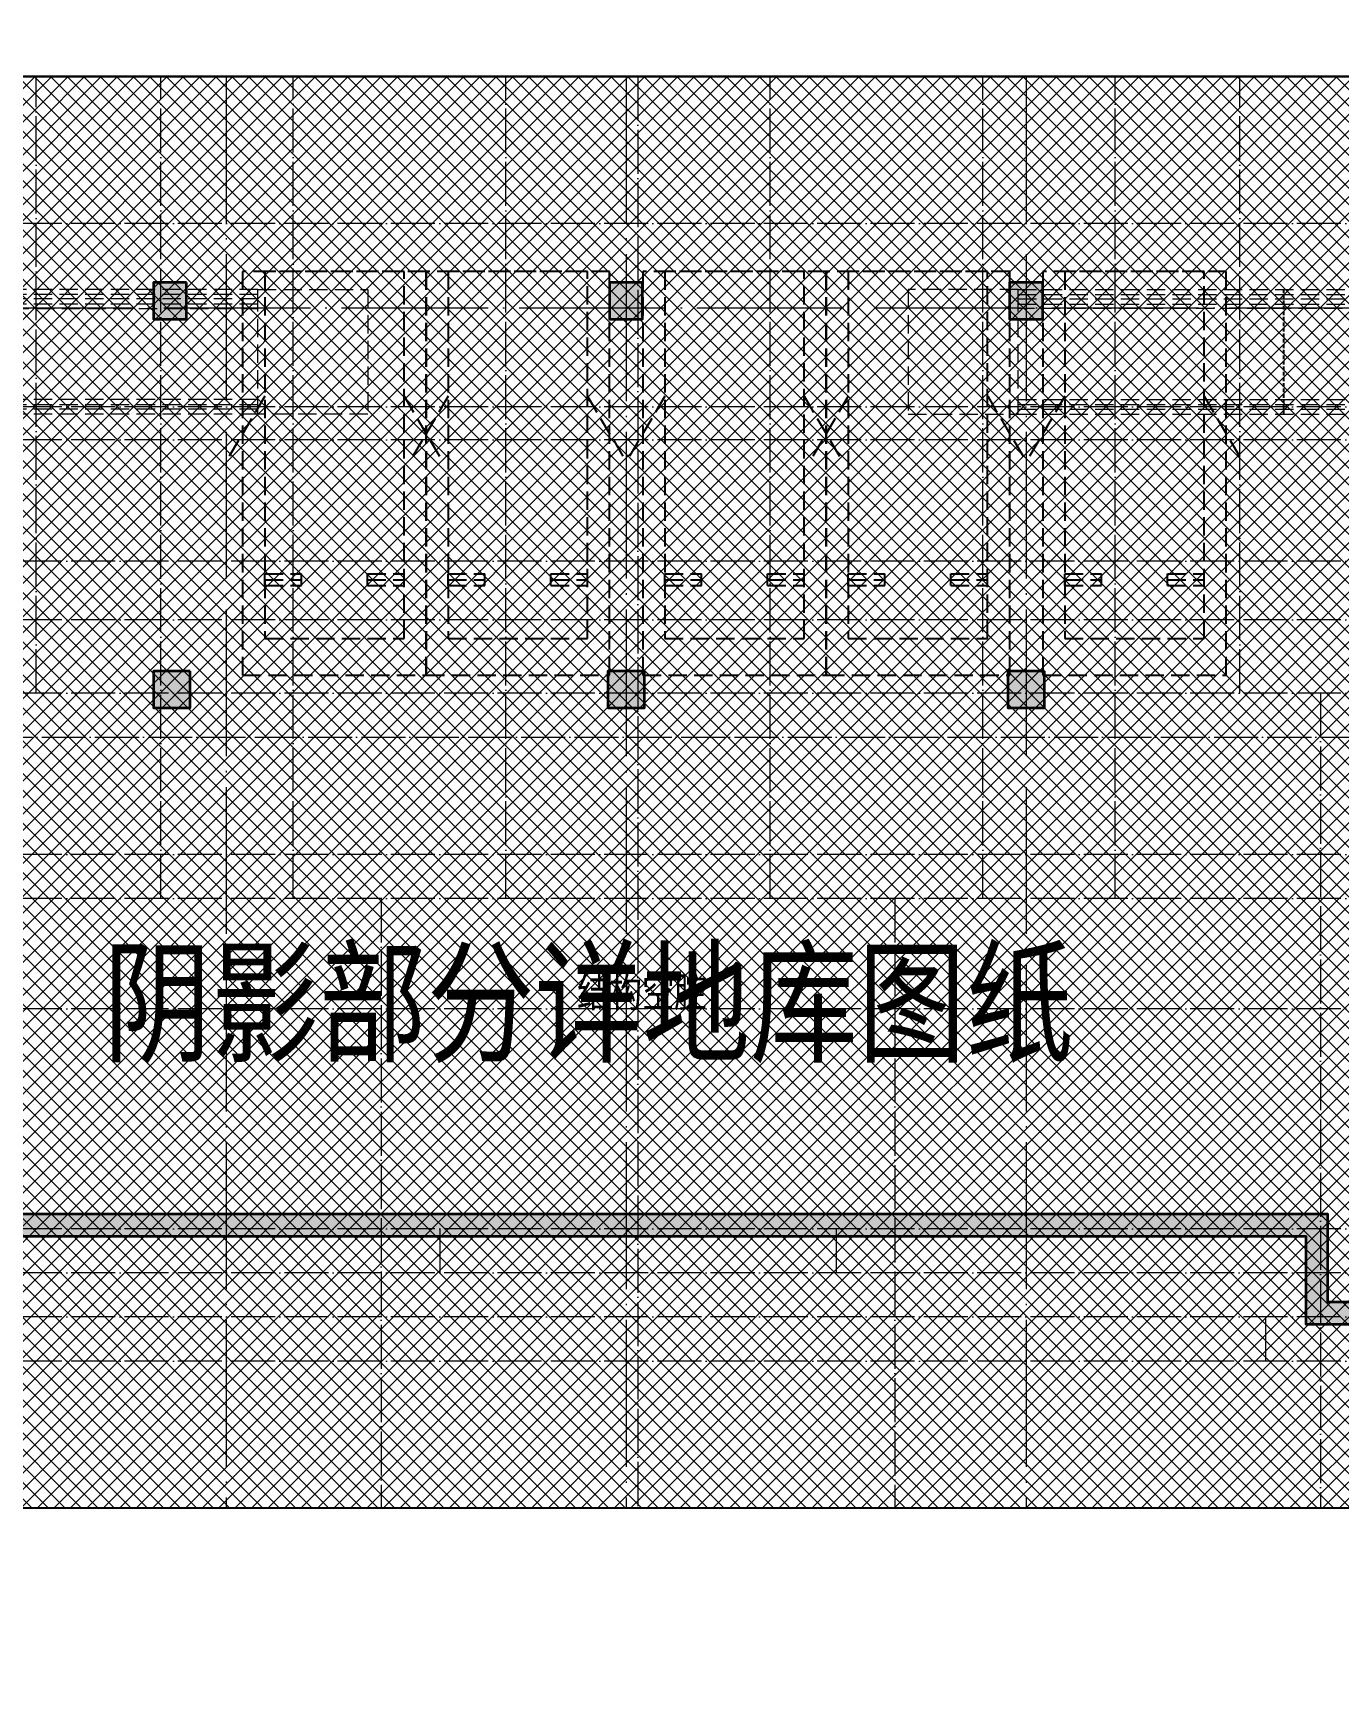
# Model space of a CAD drawing. Extents: x 2803505 to 5851001, y -1372902 to 24339.
# Drawn here: x 3273220 to 3291012, y -733090 to -710595 of the extents above; entities that cross this region are included whole.
import ezdxf
from ezdxf.xclip import XClip

# ---------------------------------------------------------------- set-up
doc = ezdxf.new("R2010")
doc.units = 0
doc.header["$LTSCALE"] = 1000
doc.header["$MEASUREMENT"] = 0
doc.header["$XCLIPFRAME"] = 2
for name, pattern in [('#P_--_20B1_001_t3$0$DASH', [0.35, 0.25, -0.1]), ('DASH', [0.35, 0.25, -0.1]), ('DOTE', [2.4200000000000004, 2, -0.2, 0.02, -0.2]), ('HIDDEN', [0.375, 0.25, -0.125])]:
    doc.linetypes.add(name, pattern=pattern)
doc.layers.get('0').update_dxf_attribs({"linetype": 'CONTINUOUS'})
for name, color, linetype in [('!!电气', 1, 'CONTINUOUS'), ('0-R防护单元标注', 2, 'CONTINUOUS'), ('HS-A-停车位（标准）', 9, 'CONTINUOUS'), ('S-砼墙', 40, 'CONTINUOUS'), ('text', 7, 'CONTINUOUS'), ('审核', 1, 'CONTINUOUS')]:
    doc.layers.add(name, color=color, linetype=linetype)
for name, color, linetype, lineweight in [('DOTE', 19, 'DOTE', 9), ('STAIR', 252, 'CONTINUOUS', 20), ('填充', 251, 'CONTINUOUS', 5), ('砼柱', 2, 'CONTINUOUS', 35)]:
    doc.layers.add(name, color=color, linetype=linetype, lineweight=lineweight)
doc.styles.add('-宋体', font='', dxfattribs={"width": 0.8})
doc.styles.add('黑体', font='simhei.ttf')
doc.styles.get('-宋体').set_extended_font_data('SimSun')

# ---------------------------------------------------------------- blocks, each defined once
blk = doc.blocks.new('A$C25A378E3')
at = {"layer": 'HS-A-停车位（标准）', "linetype": 'DASH'}
for p, q in [((299.9288666398497, 4280.200665866025), (299.9276344913524, 4120.200664976728)), ((299.9288666398497, 4280.200665866025), (799.9285807174165, 4280.00894703425)), ((799.9285807174165, 4280.00894703425), (799.9273485837039, 4120.008946264163)), ((1699.929113851395, 4280.193678615266), (1699.927881702897, 4120.19367778569)), ((1699.929113851395, 4280.193678615266), (2199.928827928961, 4280.001959843212)), ((2199.928827928961, 4280.001959843212), (2199.927595795365, 4120.001958953799)), ((299.9276344913524, 4120.200664976728), (799.9273485837039, 4120.008946264163)), ((299.9282505712472, 4200.200665451237), (799.9279646449722, 4200.00894667895)), ((1699.927881702897, 4120.19367778569), (2199.927595795365, 4120.001958953799)), ((1699.928497782676, 4200.193678200361), (2199.928211856517, 4200.001959428308)), ((300.0205537431175, 1700.046125917463), (-199.9740653929766, 2550.049336581258)), ((2200.020893819514, 1700.035927985562), (2700.026429273654, 2550.032717227354))]:
    blk.add_line(p, q, dxfattribs=at)
for points in [[(1.164153218269348e-10, 5499.999999999884), (2499.999999842257, 5499.971898506512), (2499.938176556607, -0.02810114610474557), (-0.06182328553404659, 3.472669050097466e-07)], [(299.9943796824664, 4999.996627852321), (2199.994379562442, 4999.975270717288), (2199.938176575466, -0.02472896687686443), (299.9381766954903, -0.003371831844560802)]]:
    blk.add_lwpolyline(points, close=True, dxfattribs=at)
blk = doc.blocks.new('DFBFBFBGF')
at = {"layer": 'STAIR', "color": 252, "linetype": '#P_--_20B1_001_t3$0$DASH'}
for p, q in [((293136.325158803, 754230.1456084143), (287316.5787030022, 754230.1456084143)), ((293136.3251588031, 754160.1456084616), (287316.5787030022, 754160.1456084708)), ((293136.3251588029, 754100.1456084616), (287316.5787030022, 754100.1456084704)), ((293136.3251588018, 754030.1456084143), (287316.5787030022, 754030.1456084145)), ((293136.3251588018, 754030.1456084143), (293136.325158803, 754230.1456084143)), ((288716.325158803, 753970.1456084145), (293136.3251588018, 753970.1456083918)), ((293136.325158803, 752730.1456083826), (287316.5787030022, 752730.1456085002)), ((293136.3251588018, 752530.1456083826), (293136.325158803, 752730.1456083826)), ((293136.3251588031, 752660.1456084299), (287316.5787030022, 752660.1456085349)), ((293136.3251588029, 752600.1456084299), (287316.5787030022, 752600.1456085352)), ((293136.3251588018, 752530.1456083826), (287316.5787030022, 752530.1456085071))]:
    blk.add_line(p, q, dxfattribs=at)
blk.add_lwpolyline([(293136.325158803, 754230.1456084143), (294636.325158803, 754230.1456084143), (294636.325158803, 752530.1456083859), (293136.325158803, 752530.1456083859)], close=True, dxfattribs=at)
at = {"layer": '审核', "color": 252, "linetype": 'HIDDEN', "ltscale": 0.2}
blk.add_line((289519.4158324369, 752530.1456084601), (289519.4158324566, 754230.1456084143), dxfattribs=at)
blk = doc.blocks.new('A$C24B36177')
for points in [[(-131338.8284322531, -57549.99999965215), (-131788.8284322531, -57549.99999965215), (-131788.8284322531, -58049.99999965215), (-131338.8284322531, -58049.99999965215)], [(-125125.0000000014, -57549.99999965215), (-125575.0000000014, -57549.99999965215), (-125575.0000000014, -58049.99999965215), (-125125.0000000014, -58049.99999965215)], [(-119675.0000000014, -57549.99999965215), (-120125.0000000014, -57549.99999965215), (-120125.0000000014, -58049.99999965215), (-119675.0000000014, -58049.99999965215)], [(-131288.8284322531, -62845.63336003432), (-131788.8284322531, -62845.63336003432), (-131788.8284322531, -63345.63336003432), (-131288.8284322531, -63345.63336003432)], [(-125100.0000000014, -62845.63336003432), (-125600.0000000014, -62845.63336003432), (-125600.0000000014, -63345.63336003432), (-125100.0000000014, -63345.63336003432)], [(-119650.0000000014, -62845.63336003432), (-120150.0000000014, -62845.63336003432), (-120150.0000000014, -63345.63336003432), (-119650.0000000014, -63345.63336003432)]]:
    blk.add_hatch(color=252).paths.add_polyline_path(points)
at = {"layer": '砼柱', "color": 252, "lineweight": 35}
for points in [[(-131338.8284322531, -57549.99999965215), (-131788.8284322531, -57549.99999965215), (-131788.8284322531, -58049.99999965215), (-131338.8284322531, -58049.99999965215)], [(-125125.0000000014, -57549.99999965215), (-125575.0000000014, -57549.99999965215), (-125575.0000000014, -58049.99999965215), (-125125.0000000014, -58049.99999965215)], [(-119675.0000000014, -57549.99999965215), (-120125.0000000014, -57549.99999965215), (-120125.0000000014, -58049.99999965215), (-119675.0000000014, -58049.99999965215)], [(-131288.8284322531, -62845.63336003432), (-131788.8284322531, -62845.63336003432), (-131788.8284322531, -63345.63336003432), (-131288.8284322531, -63345.63336003432)], [(-125100.0000000014, -62845.63336003432), (-125600.0000000014, -62845.63336003432), (-125600.0000000014, -63345.63336003432), (-125100.0000000014, -63345.63336003432)], [(-119650.0000000014, -62845.63336003432), (-120150.0000000014, -62845.63336003432), (-120150.0000000014, -63345.63336003432), (-119650.0000000014, -63345.63336003432)]]:
    blk.add_lwpolyline(points, close=True, dxfattribs=at)
blk = doc.blocks.new('A$C74D73064')
at = {"layer": 'S-砼墙', "linetype": 'ByBlock'}
h = blk.add_hatch(color=252, dxfattribs=at)
h.dxf.hatch_style = 1
h.paths.add_polyline_path([(116.2439669719897, 21173.62319013057), (-183.7560330280103, 21173.62319084839), (-183.7560497785453, 14173.63063578436), (-9483.793333602254, 14173.63054489461), (-9483.793333053589, 12973.63054073206), (-15683.79333130666, 12973.63053992204), (-15683.79333130654, 14173.63054486224), (-34483.79333185626, 14173.63053627219), (-34483.79333185114, 12973.63053992204), (-40683.79332969687, 12973.63054073206), (-40683.79332969664, 14173.63054471742), (-49883.79333124612, 14173.63054471742), (-49883.79333124601, 17073.63054077222), (-50183.79333124601, 17073.63054077222), (-50183.79333124612, 13873.63054471742), (-40983.79332969664, 13873.63054471742), (-40983.79332969687, 12673.63054077141), (-34183.79333184985, 12673.6305398827), (-34183.79333185498, 13873.63053640933), (-15983.79333130654, 13873.63054472511), (-15983.79333130666, 12673.6305398827), (-9183.793332916452, 12673.63054077141), (-9183.793333465117, 13873.63054503174), (116.2439495035214, 13873.63063592149)])
at = {"layer": '填充'}
h = blk.add_hatch(dxfattribs=at)
h.set_pattern_fill('ANSI37', color=252, scale=100, style=0)
h.set_pattern_definition([(45, (953418.0689988486, -464688.2486653434), (-112.2532015133644, 112.2532015133644), []), (135, (953418.0689988486, -464688.2486653434), (-112.2532015133644, -112.2532015133644), [])])
h.paths.add_polyline_path([(-52083.8042565519, 29673.63306600228), (1916.182610989315, 29673.63306600228), (1916.182610989315, 10173.63306717912), (-52083.8042565519, 10173.63306717912)])
h.paths.add_polyline_path([(-11083.74449147959, 26773.63476965984), (-11083.6912403265, 26773.57648456504), (-8783.494346726686, 26773.58785209735), (-8783.541175148915, 22973.64755439037), (-11083.74380220973, 22973.63067205681), (-11083.74432452547, 20773.90513350873), (-6483.936796479975, 20773.90367310331), (-6483.949477702496, 17573.8891423319), (-11233.75562675064, 17573.88914349547), (-11233.74334123172, 16873.63447377633), (-13933.75744213234, 16873.63447372487), (-13933.75760567561, 18973.65223021363), (-14083.75512862846, 18973.58447738446), (-14083.75382049417, 21373.59925963939), (-14083.74705618818, 21373.7135991673), (-14083.75400239287, 26773.63143626088)], flags=16)
h.paths.add_polyline_path([(-39083.81565275008, 26773.65008661814), (-39083.86890390317, 26773.59180152335), (-41384.06579750299, 26773.60316905566), (-41384.01896908076, 22973.66287134867), (-39083.81634201994, 22973.64598901512), (-39083.81581970421, 20773.92045046703), (-43683.6233477497, 20773.91899006162), (-43683.61066652718, 17573.90445929021), (-38933.80451747903, 17573.90446045378), (-38933.81680299796, 16873.64979073463), (-36233.80270209734, 16873.64979068318), (-36233.80253855407, 18973.66754717194), (-36083.80501560122, 18973.59979434276), (-36083.80632373551, 21373.6145765977), (-36083.8130880415, 21373.7289161256), (-36083.8061418368, 26773.64675321919)], flags=16)
at = {"color": 252}
blk.add_lwpolyline([(-52083.8042565519, 29673.63306600228), (1916.182610989315, 29673.63306600228), (1916.182610989315, 10173.63306717912), (-52083.8042565519, 10173.63306717912)], close=True, dxfattribs=at)
at = {"layer": 'DOTE', "color": 252}
for p, q in [((-30694.96489887033, 93136.92275867716), (-30694.96489887033, 8148.87607650971)), ((-25244.96489887033, 93136.92275867716), (-25244.96489887033, 8148.87607650971)), ((-19794.96489887009, 93136.92275867716), (-19794.96489887009, 8148.87607650971)), ((196116.043700602, 26519.29986870533), (-86385.24772744626, 26519.29986870522))]:
    blk.add_line(p, q, dxfattribs=at)
at = {"layer": 'S-砼墙', "color": 252, "lineweight": 35}
blk.add_lwpolyline([(116.2439669719897, 21173.62319013057), (-183.7560330280103, 21173.62319084839), (-183.7560497785453, 14173.63063578436), (-9483.793333602254, 14173.63054489461), (-9483.793333053589, 12973.63054073206), (-15683.79333130666, 12973.63053992204), (-15683.79333130654, 14173.63054486224), (-34483.79333185626, 14173.63053627219), (-34483.79333185114, 12973.63053992204), (-40683.79332969687, 12973.63054073206), (-40683.79332969664, 14173.63054471742), (-49883.79333124612, 14173.63054471742), (-49883.79333124601, 17073.63054077222), (-50183.79333124601, 17073.63054077222), (-50183.79333124612, 13873.63054471742), (-40983.79332969664, 13873.63054471742), (-40983.79332969687, 12673.63054077141), (-34183.79333184985, 12673.6305398827), (-34183.79333185498, 13873.63053640933), (-15983.79333130654, 13873.63054472511), (-15983.79333130666, 12673.6305398827), (-9183.793332916452, 12673.63054077141), (-9183.793333465117, 13873.63054503174), (116.2439495035214, 13873.63063592149)], close=True, dxfattribs=at)
at = {"layer": '填充', "color": 252}
blk.add_lwpolyline([(-52083.8042565519, 29673.63306600228), (1916.182610989315, 29673.63306600228), (1916.182610989315, 10173.63306717912), (-52083.8042565519, 10173.63306717912)], close=True, dxfattribs=at)
at = {"color": 252}
for name, p in [('A$C24B36177', (100104.7992927883, 84419.25646130543)), ('DFBFBFBGF', (-323400.3848448391, -727456.498855195))]:
    blk.add_blockref(name, p, dxfattribs=at)
at = {"color": 252, "xscale": -1}
blk.add_blockref('DFBFBFBGF', (273232.6246374719, -727456.112043726), dxfattribs=at)
at = {"layer": 'HS-A-停车位（标准）', "color": 252, "linetype": 'DASH', "xscale": -1, "rotation": 179.9993559612105}
for p in [(-30469.84475808567, 27019.34327541478), (-27969.84475808567, 27019.34327541478), (-25019.84475808567, 27019.34327541478), (-22519.90658137109, 27019.3432754149), (-19569.84475808544, 27019.34327541478)]:
    blk.add_blockref('A$C25A378E3', p, dxfattribs=at)
at = {"layer": '0-R防护单元标注', "color": 252, "style": '-宋体', "width": 0.8}
blk.add_text('结构空腔', height=405, dxfattribs=at).set_placement((-25913.3640337484, 16997.30910682655))
blk = doc.blocks.new('HFHFTHFD')
at = {"layer": 'DOTE', "linetype": 'DOTE', "ltscale": 0.3}
for p, q in [((437416.57870371, 604548.8100388076), (437416.5787037368, 612948.8100463543)), ((439116.5787031571, 601748.8100473222), (439116.5787025715, 612948.8100463543)), ((440916.5787032476, 601748.8100473222), (440916.5787032476, 612948.8100463543)), ((443816.578703357, 601748.8100391305), (443816.5787033571, 612948.8100463543)), ((445616.5787024723, 612948.8100463543), (445616.5787024723, 593448.8100475312)), ((447416.5787015875, 601748.8100391305), (447416.5787015874, 612948.8100463543)), ((450316.5787016969, 601748.8100473222), (450316.5787016969, 612948.8100463543)), ((452116.5787017875, 601748.8100473222), (452116.578702373, 612948.8100463543)), ((453816.5787012345, 604548.8100388076), (453816.5787012078, 612948.8100463543)), ((472616.5787020951, 610948.8100463543), (418616.5787028495, 610948.8100463543)), ((472616.5787020951, 608448.8100463543), (418616.5787028495, 608448.8100463543)), ((472616.5787020951, 607998.8100463543), (418616.5787028495, 607998.8100463543)), ((472616.5787020951, 606348.8100465569), (418616.5787028495, 606348.8100465569)), ((472616.5787020951, 605548.8100406288), (418616.5787028495, 605548.8100406289)), ((472616.5787020951, 604548.8100471114), (418616.5787028495, 604548.8100471116)), ((454916.7956122105, 604548.8100471115), (454916.5572260541, 593448.8100475312)), ((418616.5787028495, 603949.0803176122), (472616.5787020951, 603949.0802720234)), ((472616.5787020951, 602348.8100463724), (418616.5787028495, 602348.8100463726)), ((472616.5787020951, 601748.8100473221), (418616.5787028495, 601748.8100473222)), ((442116.5787120232, 601748.8100392178), (442116.5787120232, 593448.8100475312)), ((449116.5786929213, 601748.8100392178), (449116.5786929213, 593448.8100475312)), ((472616.5787020951, 600248.810045596), (418616.5787028495, 600248.8100466327)), ((472616.5787020951, 597248.8100389724), (418616.5787028495, 597248.8100389724)), ((442916.5787231674, 597248.8100389725), (442916.5787231674, 596648.8100389723)), ((448316.5786817771, 597248.8100389725), (448316.5786817771, 596648.8100389723)), ((472616.5787020951, 596648.8100389723), (418616.5787028495, 596648.8100389723)), ((472616.5787020951, 596048.810047531), (418616.5787028495, 596048.810047531)), ((454166.6130435566, 596048.8100475312), (454166.6001578184, 595448.8100475312)), ((472616.5787020951, 595448.810047531), (418616.5787028495, 595448.8100475312))]:
    blk.add_line(p, q, dxfattribs=at)
blk = doc.blocks.new('A$C7F3A17C0')
ref = blk.add_blockref('A$C74D73064', (61886.2688948838, 6790.932014730526))
XClip(ref).set_block_clipping_path([(-52083.80424523528, 10173.634474907187), (1916.182622306107, 29673.634473730403)])
blk.add_blockref('HFHFTHFD', (-408814.1128116697, -576484.2435578944))
at = {"layer": 'text', "color": 8, "style": '黑体', "width": 0.8}
blk.add_text('阴影部分详地库图纸', height=1345.89029535865, dxfattribs=at).set_placement((29519.28807449993, 23175.24431600166))

msp = doc.modelspace()

# ---------------------------------------------------------------- block references
at = {"layer": '!!电气'}
for p in [(3244659.660867011, -747653.5751154526), (3244659.660867011, -808053.5751154526)]:
    msp.add_blockref('A$C7F3A17C0', p, dxfattribs=at)

doc.saveas('drawing.dxf')
